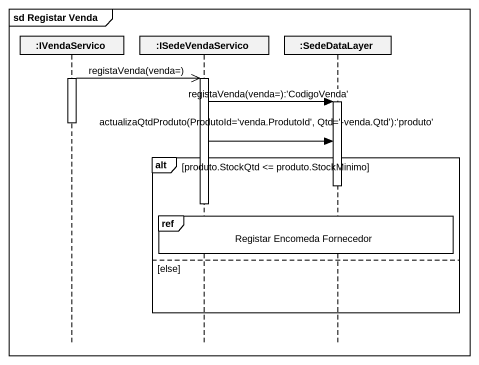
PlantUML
@startuml
mainframe sd Registar Venda
hide footbox
participant ":IVendaServico" as IVendaServico
participant ":ISedeVendaServico" as ISedeVendaServico
participant ":SedeDataLayer" as SedeDataLayer

activate IVendaServico
IVendaServico ->> ISedeVendaServico : registaVenda(venda=)
activate ISedeVendaServico
ISedeVendaServico -> SedeDataLayer : registaVenda(venda=):'CodigoVenda'
activate SedeDataLayer
deactivate IVendaServico
ISedeVendaServico -> SedeDataLayer : actualizaQtdProduto(ProdutoId='venda.ProdutoId', Qtd='-venda.Qtd'):'produto'
alt produto.StockQtd <= produto.StockMinimo
  deactivate SedeDataLayer
  deactivate ISedeVendaServico
  ref over ISedeVendaServico, SedeDataLayer : Registar Encomeda Fornecedor
else else
end
@enduml
